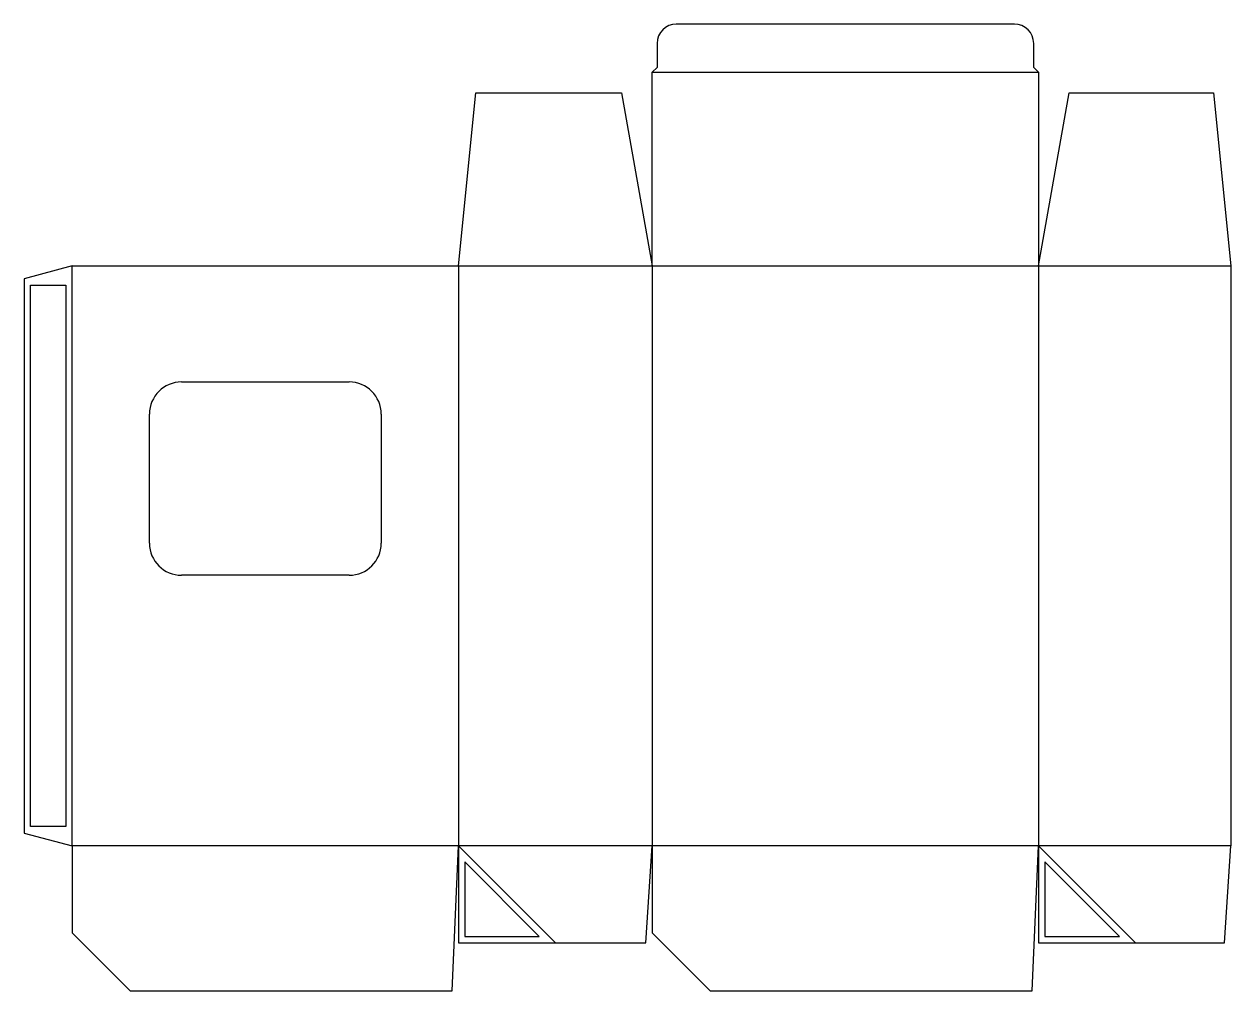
# Model space of a CAD drawing. Header units: millimetres. Extents: x 0 to 376, y 0 to 302.
import ezdxf

# ---------------------------------------------------------------- set-up
doc = ezdxf.new("R2010")
doc.units = ezdxf.units.MM
for name, color, linetype in [('CREASE', 5, 'CONTINUOUS'), ('CUT', 1, 'CONTINUOUS'), ('GLUE', 2, 'CONTINUOUS'), ('PERF', 3, 'CONTINUOUS')]:
    doc.layers.add(name, color=color, linetype=linetype)

msp = doc.modelspace()

# ---------------------------------------------------------------- linework, layer by layer
at = {"layer": 'CREASE'}
for p, q in [((195.9, 286.575), (316.35, 286.575)), ((15, 45.225), (15, 226.125)), ((135.45, 226.125), (135.45, 45.225)), ((135.45, 226.125), (195.9, 226.125)), ((195.9, 226.125), (195.9, 45.225)), ((195.9, 226.125), (316.35, 226.125)), ((316.35, 226.125), (316.35, 45.225)), ((316.35, 226.125), (376.35, 226.125)), ((135.45, 45.225), (15, 45.225)), ((195.9, 45.225), (135.45, 45.225)), ((135.45, 45.225), (165.675, 15)), ((316.35, 45.225), (195.9, 45.225)), ((376.35, 45.225), (316.35, 45.225)), ((316.35, 45.225), (346.575, 15))]:
    msp.add_line(p, q, dxfattribs=at)
at = {"layer": 'CUT'}
for p, q in [((308.85, 301.575), (203.4, 301.575)), ((197.4, 295.575), (197.4, 288.075)), ((314.85, 288.075), (314.85, 295.575)), ((197.4, 288.075), (195.9, 286.575)), ((195.9, 226.125), (195.9, 286.575)), ((316.35, 286.575), (314.85, 288.075)), ((316.35, 286.575), (316.35, 226.125)), ((135.45, 226.125), (140.85, 280.125)), ((140.85, 280.125), (186.35, 280.125)), ((186.35, 280.125), (195.9, 226.125)), ((316.35, 226.125), (325.9, 280.125)), ((325.9, 280.125), (370.95, 280.125)), ((370.95, 280.125), (376.35, 226.125)), ((15, 226.125), (0, 222.106)), ((15, 226.125), (135.45, 226.125)), ((376.35, 226.125), (376.35, 45.225)), ((0, 222.106), (0, 49.244)), ((0, 49.244), (15, 45.225)), ((15, 45.225), (15, 18.09)), ((133.45, 0), (135.45, 45.225)), ((135.45, 45.225), (135.45, 15)), ((193.9, 15), (195.9, 45.225)), ((195.9, 45.225), (195.9, 18.09)), ((314.35, 0), (316.35, 45.225)), ((316.35, 45.225), (316.35, 15)), ((374.35, 15), (376.35, 45.225)), ((15, 18.09), (33.09, 0)), ((195.9, 18.09), (213.99, 0)), ((135.45, 15), (193.9, 15)), ((316.35, 15), (374.35, 15)), ((33.09, 0), (133.45, 0)), ((213.99, 0), (314.35, 0))]:
    msp.add_line(p, q, dxfattribs=at)
for centre, start, end in [((203.4, 295.575), 90, 180), ((308.85, 295.575), 0, 90)]:
    msp.add_arc(centre, 6, start, end, dxfattribs=at)
at = {"layer": 'GLUE'}
for p, q in [((2, 220.106), (13, 220.106)), ((2, 51.244), (2, 220.106)), ((13, 220.106), (13, 51.244)), ((13, 51.244), (2, 51.244)), ((137.45, 40.225), (137.45, 17)), ((160.675, 17), (137.45, 40.225)), ((318.35, 40.225), (318.35, 17)), ((341.575, 17), (318.35, 40.225)), ((137.45, 17), (160.675, 17)), ((318.35, 17), (341.575, 17))]:
    msp.add_line(p, q, dxfattribs=at)
at = {"layer": 'PERF'}
for p, q in [((49.09, 189.945), (101.36, 189.945)), ((39.09, 139.645), (39.09, 179.945)), ((111.36, 179.945), (111.36, 139.645)), ((101.36, 129.645), (49.09, 129.645))]:
    msp.add_line(p, q, dxfattribs=at)
for centre, start, end in [((49.09, 179.945), 90, 180), ((101.36, 179.945), 0, 90), ((49.09, 139.645), 180, 270), ((101.36, 139.645), 270, 0)]:
    msp.add_arc(centre, 10, start, end, dxfattribs=at)

doc.saveas('drawing.dxf')
